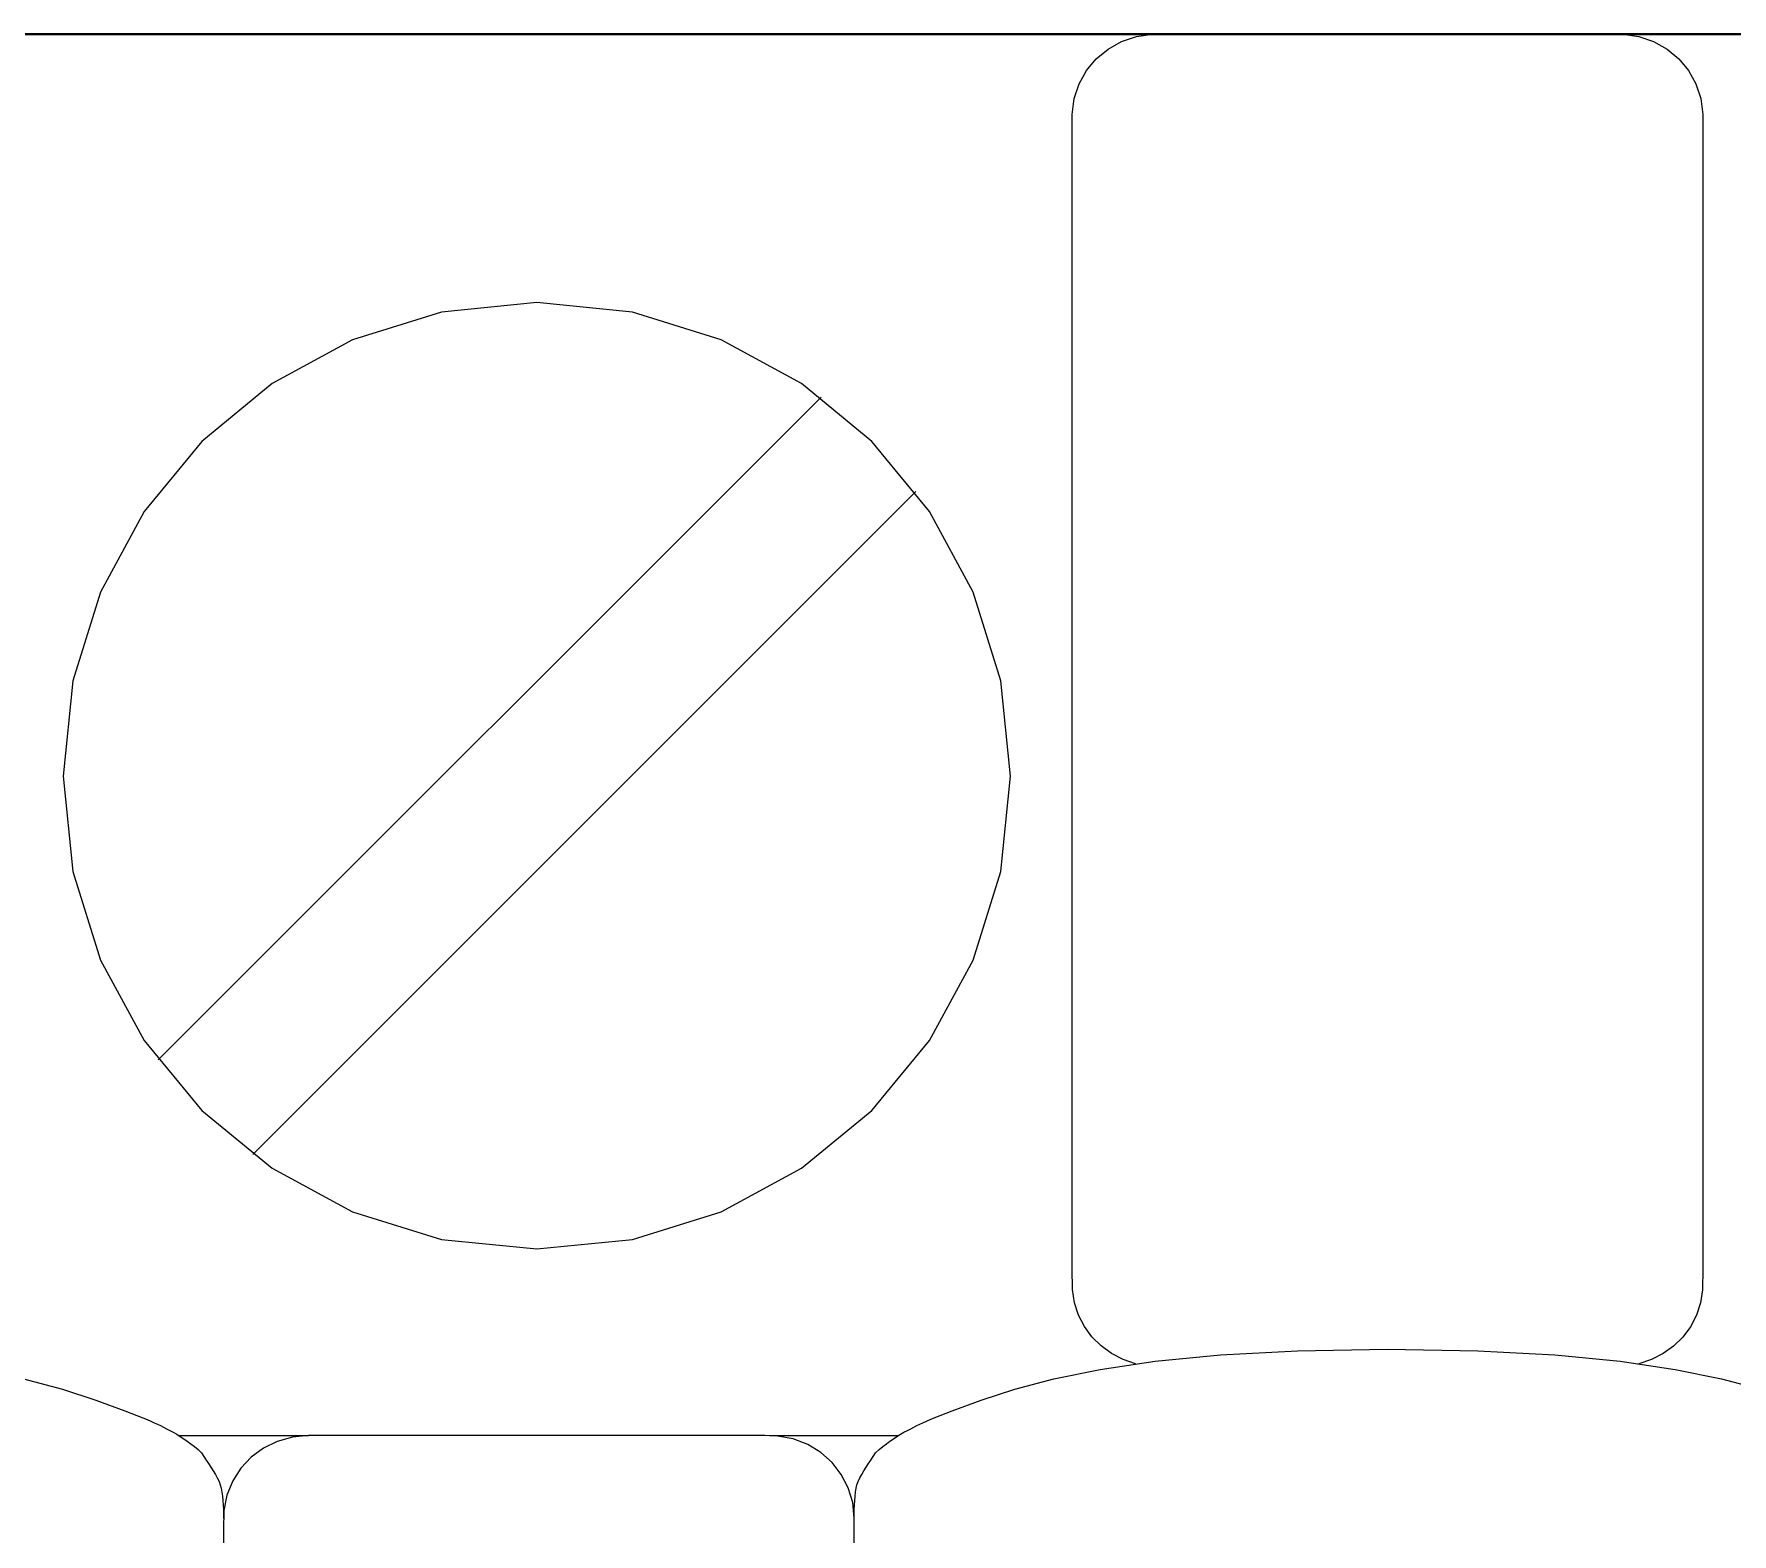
# Model space of a CAD drawing. Extents: x 1 to 47.7, y 0.2 to 35.
# Drawn here: x 33.393 to 33.993, y 9.655 to 10.185 of the extents above; entities that cross this region are included whole.
import ezdxf

# ---------------------------------------------------------------- set-up
doc = ezdxf.new("R2010")
doc.units = 0
doc.header["$MEASUREMENT"] = 0
for name, color, linetype in [('7_1__EMPTY_IO_BOARD_POSITI', 7, 'CONTINUOUS'), ('7_2___8__INDEPENDENT_INPUT', 7, 'CONTINUOUS'), ('7_3___8__OPTOISO_INDEPENDE', 7, 'CONTINUOUS'), ('7_4___24__OPTOISO_INDEPEND', 7, 'CONTINUOUS'), ('7_5___8__INDEPENDENT_INPUT', 7, 'CONTINUOUS'), ('7_6____8__INDEPENDENT_INPU', 7, 'CONTINUOUS'), ('7_7____8__OPTOISO_INDEPEND', 7, 'CONTINUOUS'), ('7_8____8__OPTOISO_INDEPEND', 7, 'CONTINUOUS')]:
    doc.layers.add(name, color=color, linetype=linetype)

msp = doc.modelspace()

# ---------------------------------------------------------------- linework, layer by layer
at = {"layer": '7_1__EMPTY_IO_BOARD_POSITI'}
msp.add_lwpolyline([(33.33691, 10.18502), (33.52522, 10.18502), (33.71931, 10.18502), (33.91796, 10.18502), (34.11994, 10.18502), (34.52898, 10.18502), (34.93662, 10.18502)], dxfattribs=at)
at = {"layer": '7_2___8__INDEPENDENT_INPUT'}
for points in [[(34.7531, 10.18526), (34.46184, 10.18526), (34.17058, 10.18526), (33.88288, 10.18526), (33.74148, 10.18526), (33.6023, 10.18526), (33.4658, 10.18526), (33.33241, 10.18526)], [(33.78193, 9.71527), (33.77749, 9.71676), (33.7734, 9.71888), (33.76972, 9.72157), (33.7665, 9.72476), (33.76382, 9.7284), (33.76173, 9.73243), (33.7603, 9.7368), (33.75958, 9.74144), (33.75951, 9.74893), (33.75951, 9.78117), (33.75951, 9.83526), (33.75951, 9.90293), (33.75951, 9.97591), (33.75951, 10.04594), (33.75951, 10.10476), (33.75951, 10.14408), (33.75952, 10.15683), (33.76022, 10.16239), (33.76194, 10.16758), (33.76458, 10.17229), (33.76802, 10.17643), (33.77218, 10.17989), (33.77693, 10.18257), (33.78219, 10.18438), (33.78784, 10.18521), (33.79282, 10.18526), (33.80698, 10.18526), (33.8293, 10.18526), (33.85652, 10.18526), (33.88536, 10.18526), (33.91258, 10.18526), (33.9349, 10.18526), (33.94906, 10.18526), (33.95404, 10.18521), (33.95969, 10.18438), (33.96494, 10.18257), (33.9697, 10.17989), (33.97385, 10.17643), (33.97729, 10.17229), (33.97992, 10.16758), (33.98164, 10.16239), (33.98234, 10.15683), (33.98236, 10.14408), (33.98236, 10.10476), (33.98236, 10.04594), (33.98236, 9.97591), (33.98236, 9.90293), (33.98236, 9.83526), (33.98236, 9.78117), (33.98236, 9.74893), (33.98228, 9.74143), (33.98156, 9.73676), (33.9801, 9.73238), (33.97799, 9.72834), (33.97528, 9.7247), (33.97203, 9.72151), (33.96831, 9.71884), (33.96418, 9.71673), (33.9597, 9.71527)], [(33.43656, 9.82265), (33.67083, 10.05692)], [(33.46999, 9.78923), (33.70425, 10.0235)], [(33.68251, 9.6606), (33.68252, 9.6621), (33.68254, 9.66367), (33.68259, 9.66527), (33.68267, 9.66687), (33.68279, 9.66843), (33.68296, 9.66991), (33.68319, 9.67128), (33.68348, 9.67251), (33.6839, 9.67365), (33.68449, 9.67489), (33.68518, 9.67615), (33.68594, 9.67742), (33.68675, 9.67869), (33.68758, 9.67996), (33.68843, 9.68122), (33.68925, 9.68248), (33.69005, 9.68373), (33.69127, 9.68489), (33.69259, 9.68595), (33.69387, 9.68695), (33.69513, 9.68787), (33.69637, 9.68874), (33.6976, 9.68955), (33.69883, 9.69031), (33.70006, 9.69101), (33.7013, 9.69168), (33.70247, 9.69229), (33.70356, 9.69286), (33.70461, 9.69338), (33.70568, 9.69389), (33.70679, 9.6944), (33.70799, 9.69493), (33.70931, 9.69549), (33.71081, 9.69611), (33.71713, 9.69859), (33.72741, 9.7024), (33.7392, 9.70622), (33.75302, 9.70989), (33.76939, 9.71324), (33.78885, 9.71613), (33.81192, 9.71839), (33.83913, 9.71986), (33.87099, 9.72038), (33.90285, 9.71986), (33.93005, 9.71839), (33.95311, 9.71613), (33.97257, 9.71324), (33.98895, 9.70989), (34.00276, 9.70622)], [(33.38894, 9.70989), (33.40276, 9.70622), (33.41454, 9.7024), (33.42482, 9.69859), (33.43114, 9.69611), (33.43264, 9.69549), (33.43397, 9.69493), (33.43517, 9.6944), (33.43628, 9.69389), (33.43734, 9.69338), (33.4384, 9.69286), (33.43949, 9.69229), (33.44066, 9.69168), (33.4419, 9.69101), (33.44313, 9.69031), (33.44436, 9.68955), (33.44559, 9.68874), (33.44683, 9.68787), (33.44809, 9.68695), (33.44937, 9.68595), (33.45068, 9.68489), (33.45191, 9.68373), (33.4527, 9.68248), (33.45353, 9.68122), (33.45437, 9.67996), (33.45521, 9.67869), (33.45601, 9.67742), (33.45677, 9.67615), (33.45746, 9.67489), (33.45806, 9.67365), (33.45848, 9.67251), (33.45879, 9.67128), (33.45904, 9.66991), (33.45925, 9.66843), (33.45941, 9.66687), (33.45953, 9.66527), (33.4596, 9.66367), (33.45965, 9.6621), (33.45966, 9.6606)], [(33.44412, 9.68984), (33.48966, 9.68984)], [(33.68251, 9.6449), (33.68251, 9.6606), (33.68197, 9.66616), (33.68041, 9.67137), (33.67794, 9.67612), (33.67466, 9.68033), (33.67067, 9.68389), (33.66606, 9.6867), (33.66094, 9.68867), (33.65541, 9.68971), (33.6509, 9.68984), (33.6391, 9.68984), (33.61854, 9.68984), (33.59242, 9.68984), (33.56392, 9.68984), (33.5362, 9.68984), (33.51247, 9.68984), (33.4959, 9.68984), (33.48966, 9.68984), (33.48397, 9.68931), (33.47863, 9.6878), (33.47375, 9.68539), (33.46943, 9.68219), (33.46578, 9.6783), (33.46289, 9.67381), (33.46086, 9.66881), (33.4598, 9.66342), (33.45966, 9.65651), (33.45966, 9.62678)], [(33.65252, 9.68984), (33.69807, 9.68984)]]:
    msp.add_lwpolyline(points, dxfattribs=at)
msp.add_lwpolyline([(33.40298, 9.92289), (33.40638, 9.8892), (33.41614, 9.85784), (33.43157, 9.82946), (33.45201, 9.80473), (33.47678, 9.78434), (33.50522, 9.76894), (33.53666, 9.75921), (33.57041, 9.75581), (33.60411, 9.75921), (33.6355, 9.76894), (33.66391, 9.78434), (33.68867, 9.80473), (33.7091, 9.82946), (33.72452, 9.85784), (33.73427, 9.8892), (33.73767, 9.92289), (33.73427, 9.95659), (33.72452, 9.98801), (33.7091, 10.01645), (33.68867, 10.04124), (33.66391, 10.0617), (33.6355, 10.07716), (33.60411, 10.08693), (33.57041, 10.09034), (33.53666, 10.08693), (33.50522, 10.07716), (33.47678, 10.0617), (33.45201, 10.04124), (33.43157, 10.01645), (33.41614, 9.98801), (33.40638, 9.95659)], close=True, dxfattribs=at)
at = {"layer": '7_3___8__OPTOISO_INDEPENDE'}
for points in [[(34.7531, 10.18526), (34.46184, 10.18526), (34.17058, 10.18526), (33.88288, 10.18526), (33.74148, 10.18526), (33.6023, 10.18526), (33.4658, 10.18526), (33.33241, 10.18526)], [(33.78193, 9.71527), (33.77749, 9.71676), (33.7734, 9.71888), (33.76972, 9.72157), (33.7665, 9.72476), (33.76382, 9.7284), (33.76173, 9.73243), (33.7603, 9.7368), (33.75958, 9.74144), (33.75951, 9.74893), (33.75951, 9.78117), (33.75951, 9.83526), (33.75951, 9.90293), (33.75951, 9.97591), (33.75951, 10.04594), (33.75951, 10.10476), (33.75951, 10.14408), (33.75952, 10.15683), (33.76022, 10.16239), (33.76194, 10.16758), (33.76458, 10.17229), (33.76802, 10.17643), (33.77218, 10.17989), (33.77693, 10.18257), (33.78219, 10.18438), (33.78784, 10.18521), (33.79282, 10.18526), (33.80698, 10.18526), (33.8293, 10.18526), (33.85652, 10.18526), (33.88536, 10.18526), (33.91258, 10.18526), (33.9349, 10.18526), (33.94906, 10.18526), (33.95404, 10.18521), (33.95969, 10.18438), (33.96494, 10.18257), (33.9697, 10.17989), (33.97385, 10.17643), (33.97729, 10.17229), (33.97992, 10.16758), (33.98164, 10.16239), (33.98234, 10.15683), (33.98236, 10.14408), (33.98236, 10.10476), (33.98236, 10.04594), (33.98236, 9.97591), (33.98236, 9.90293), (33.98236, 9.83526), (33.98236, 9.78117), (33.98236, 9.74893), (33.98228, 9.74143), (33.98156, 9.73676), (33.9801, 9.73238), (33.97799, 9.72834), (33.97528, 9.7247), (33.97203, 9.72151), (33.96831, 9.71884), (33.96418, 9.71673), (33.9597, 9.71527)], [(33.43656, 9.82265), (33.67083, 10.05692)], [(33.46999, 9.78923), (33.70425, 10.0235)], [(33.68251, 9.6606), (33.68252, 9.6621), (33.68254, 9.66367), (33.68259, 9.66527), (33.68267, 9.66687), (33.68279, 9.66843), (33.68296, 9.66991), (33.68319, 9.67128), (33.68348, 9.67251), (33.6839, 9.67365), (33.68449, 9.67489), (33.68518, 9.67615), (33.68594, 9.67742), (33.68675, 9.67869), (33.68758, 9.67996), (33.68843, 9.68122), (33.68925, 9.68248), (33.69005, 9.68373), (33.69127, 9.68489), (33.69259, 9.68595), (33.69387, 9.68695), (33.69513, 9.68787), (33.69637, 9.68874), (33.6976, 9.68955), (33.69883, 9.69031), (33.70006, 9.69101), (33.7013, 9.69168), (33.70247, 9.69229), (33.70356, 9.69286), (33.70461, 9.69338), (33.70568, 9.69389), (33.70679, 9.6944), (33.70799, 9.69493), (33.70931, 9.69549), (33.71081, 9.69611), (33.71713, 9.69859), (33.72741, 9.7024), (33.7392, 9.70622), (33.75302, 9.70989), (33.76939, 9.71324), (33.78885, 9.71613), (33.81192, 9.71839), (33.83913, 9.71986), (33.87099, 9.72038), (33.90285, 9.71986), (33.93005, 9.71839), (33.95311, 9.71613), (33.97257, 9.71324), (33.98895, 9.70989), (34.00276, 9.70622)], [(33.38894, 9.70989), (33.40276, 9.70622), (33.41454, 9.7024), (33.42482, 9.69859), (33.43114, 9.69611), (33.43264, 9.69549), (33.43397, 9.69493), (33.43517, 9.6944), (33.43628, 9.69389), (33.43734, 9.69338), (33.4384, 9.69286), (33.43949, 9.69229), (33.44066, 9.69168), (33.4419, 9.69101), (33.44313, 9.69031), (33.44436, 9.68955), (33.44559, 9.68874), (33.44683, 9.68787), (33.44809, 9.68695), (33.44937, 9.68595), (33.45068, 9.68489), (33.45191, 9.68373), (33.4527, 9.68248), (33.45353, 9.68122), (33.45437, 9.67996), (33.45521, 9.67869), (33.45601, 9.67742), (33.45677, 9.67615), (33.45746, 9.67489), (33.45806, 9.67365), (33.45848, 9.67251), (33.45879, 9.67128), (33.45904, 9.66991), (33.45925, 9.66843), (33.45941, 9.66687), (33.45953, 9.66527), (33.4596, 9.66367), (33.45965, 9.6621), (33.45966, 9.6606)], [(33.44412, 9.68984), (33.48966, 9.68984)], [(33.68251, 9.6449), (33.68251, 9.6606), (33.68197, 9.66616), (33.68041, 9.67137), (33.67794, 9.67612), (33.67466, 9.68033), (33.67067, 9.68389), (33.66606, 9.6867), (33.66094, 9.68867), (33.65541, 9.68971), (33.6509, 9.68984), (33.6391, 9.68984), (33.61854, 9.68984), (33.59242, 9.68984), (33.56392, 9.68984), (33.5362, 9.68984), (33.51247, 9.68984), (33.4959, 9.68984), (33.48966, 9.68984), (33.48397, 9.68931), (33.47863, 9.6878), (33.47375, 9.68539), (33.46943, 9.68219), (33.46578, 9.6783), (33.46289, 9.67381), (33.46086, 9.66881), (33.4598, 9.66342), (33.45966, 9.65651), (33.45966, 9.62678)], [(33.65252, 9.68984), (33.69807, 9.68984)]]:
    msp.add_lwpolyline(points, dxfattribs=at)
msp.add_lwpolyline([(33.40298, 9.92289), (33.40638, 9.8892), (33.41614, 9.85784), (33.43157, 9.82946), (33.45201, 9.80473), (33.47678, 9.78434), (33.50522, 9.76894), (33.53666, 9.75921), (33.57041, 9.75581), (33.60411, 9.75921), (33.6355, 9.76894), (33.66391, 9.78434), (33.68867, 9.80473), (33.7091, 9.82946), (33.72452, 9.85784), (33.73427, 9.8892), (33.73767, 9.92289), (33.73427, 9.95659), (33.72452, 9.98801), (33.7091, 10.01645), (33.68867, 10.04124), (33.66391, 10.0617), (33.6355, 10.07716), (33.60411, 10.08693), (33.57041, 10.09034), (33.53666, 10.08693), (33.50522, 10.07716), (33.47678, 10.0617), (33.45201, 10.04124), (33.43157, 10.01645), (33.41614, 9.98801), (33.40638, 9.95659)], close=True, dxfattribs=at)
at = {"layer": '7_4___24__OPTOISO_INDEPEND'}
for points in [[(34.7531, 10.18526), (34.46184, 10.18526), (34.17058, 10.18526), (33.88288, 10.18526), (33.74148, 10.18526), (33.6023, 10.18526), (33.4658, 10.18526), (33.33241, 10.18526)], [(33.78193, 9.71527), (33.77749, 9.71676), (33.7734, 9.71888), (33.76972, 9.72157), (33.7665, 9.72476), (33.76382, 9.7284), (33.76173, 9.73243), (33.7603, 9.7368), (33.75958, 9.74144), (33.75951, 9.74893), (33.75951, 9.78117), (33.75951, 9.83526), (33.75951, 9.90293), (33.75951, 9.97591), (33.75951, 10.04594), (33.75951, 10.10476), (33.75951, 10.14408), (33.75952, 10.15683), (33.76022, 10.16239), (33.76194, 10.16758), (33.76458, 10.17229), (33.76802, 10.17643), (33.77218, 10.17989), (33.77693, 10.18257), (33.78219, 10.18438), (33.78784, 10.18521), (33.79282, 10.18526), (33.80698, 10.18526), (33.8293, 10.18526), (33.85652, 10.18526), (33.88536, 10.18526), (33.91258, 10.18526), (33.9349, 10.18526), (33.94906, 10.18526), (33.95404, 10.18521), (33.95969, 10.18438), (33.96494, 10.18257), (33.9697, 10.17989), (33.97385, 10.17643), (33.97729, 10.17229), (33.97992, 10.16758), (33.98164, 10.16239), (33.98234, 10.15683), (33.98236, 10.14408), (33.98236, 10.10476), (33.98236, 10.04594), (33.98236, 9.97591), (33.98236, 9.90293), (33.98236, 9.83526), (33.98236, 9.78117), (33.98236, 9.74893), (33.98228, 9.74143), (33.98156, 9.73676), (33.9801, 9.73238), (33.97799, 9.72834), (33.97528, 9.7247), (33.97203, 9.72151), (33.96831, 9.71884), (33.96418, 9.71673), (33.9597, 9.71527)], [(33.43656, 9.82265), (33.67083, 10.05692)], [(33.46999, 9.78923), (33.70425, 10.0235)], [(33.68251, 9.6606), (33.68252, 9.6621), (33.68254, 9.66367), (33.68259, 9.66527), (33.68267, 9.66687), (33.68279, 9.66843), (33.68296, 9.66991), (33.68319, 9.67128), (33.68348, 9.67251), (33.6839, 9.67365), (33.68449, 9.67489), (33.68518, 9.67615), (33.68594, 9.67742), (33.68675, 9.67869), (33.68758, 9.67996), (33.68843, 9.68122), (33.68925, 9.68248), (33.69005, 9.68373), (33.69127, 9.68489), (33.69259, 9.68595), (33.69387, 9.68695), (33.69513, 9.68787), (33.69637, 9.68874), (33.6976, 9.68955), (33.69883, 9.69031), (33.70006, 9.69101), (33.7013, 9.69168), (33.70247, 9.69229), (33.70356, 9.69286), (33.70461, 9.69338), (33.70568, 9.69389), (33.70679, 9.6944), (33.70799, 9.69493), (33.70931, 9.69549), (33.71081, 9.69611), (33.71713, 9.69859), (33.72741, 9.7024), (33.7392, 9.70622), (33.75302, 9.70989), (33.76939, 9.71324), (33.78885, 9.71613), (33.81192, 9.71839), (33.83913, 9.71986), (33.87099, 9.72038), (33.90285, 9.71986), (33.93005, 9.71839), (33.95311, 9.71613), (33.97257, 9.71324), (33.98895, 9.70989), (34.00276, 9.70622)], [(33.38894, 9.70989), (33.40276, 9.70622), (33.41454, 9.7024), (33.42482, 9.69859), (33.43114, 9.69611), (33.43264, 9.69549), (33.43397, 9.69493), (33.43517, 9.6944), (33.43628, 9.69389), (33.43734, 9.69338), (33.4384, 9.69286), (33.43949, 9.69229), (33.44066, 9.69168), (33.4419, 9.69101), (33.44313, 9.69031), (33.44436, 9.68955), (33.44559, 9.68874), (33.44683, 9.68787), (33.44809, 9.68695), (33.44937, 9.68595), (33.45068, 9.68489), (33.45191, 9.68373), (33.4527, 9.68248), (33.45353, 9.68122), (33.45437, 9.67996), (33.45521, 9.67869), (33.45601, 9.67742), (33.45677, 9.67615), (33.45746, 9.67489), (33.45806, 9.67365), (33.45848, 9.67251), (33.45879, 9.67128), (33.45904, 9.66991), (33.45925, 9.66843), (33.45941, 9.66687), (33.45953, 9.66527), (33.4596, 9.66367), (33.45965, 9.6621), (33.45966, 9.6606)], [(33.44412, 9.68984), (33.48966, 9.68984)], [(33.68251, 9.6449), (33.68251, 9.6606), (33.68197, 9.66616), (33.68041, 9.67137), (33.67794, 9.67612), (33.67466, 9.68033), (33.67067, 9.68389), (33.66606, 9.6867), (33.66094, 9.68867), (33.65541, 9.68971), (33.6509, 9.68984), (33.6391, 9.68984), (33.61854, 9.68984), (33.59242, 9.68984), (33.56392, 9.68984), (33.5362, 9.68984), (33.51247, 9.68984), (33.4959, 9.68984), (33.48966, 9.68984), (33.48397, 9.68931), (33.47863, 9.6878), (33.47375, 9.68539), (33.46943, 9.68219), (33.46578, 9.6783), (33.46289, 9.67381), (33.46086, 9.66881), (33.4598, 9.66342), (33.45966, 9.65651), (33.45966, 9.62678)], [(33.65252, 9.68984), (33.69807, 9.68984)]]:
    msp.add_lwpolyline(points, dxfattribs=at)
msp.add_lwpolyline([(33.40298, 9.92289), (33.40638, 9.8892), (33.41614, 9.85784), (33.43157, 9.82946), (33.45201, 9.80473), (33.47678, 9.78434), (33.50522, 9.76894), (33.53666, 9.75921), (33.57041, 9.75581), (33.60411, 9.75921), (33.6355, 9.76894), (33.66391, 9.78434), (33.68867, 9.80473), (33.7091, 9.82946), (33.72452, 9.85784), (33.73427, 9.8892), (33.73767, 9.92289), (33.73427, 9.95659), (33.72452, 9.98801), (33.7091, 10.01645), (33.68867, 10.04124), (33.66391, 10.0617), (33.6355, 10.07716), (33.60411, 10.08693), (33.57041, 10.09034), (33.53666, 10.08693), (33.50522, 10.07716), (33.47678, 10.0617), (33.45201, 10.04124), (33.43157, 10.01645), (33.41614, 9.98801), (33.40638, 9.95659)], close=True, dxfattribs=at)
at = {"layer": '7_5___8__INDEPENDENT_INPUT'}
for points in [[(34.7531, 10.18526), (34.46184, 10.18526), (34.17058, 10.18526), (33.88288, 10.18526), (33.74148, 10.18526), (33.6023, 10.18526), (33.4658, 10.18526), (33.33241, 10.18526)], [(33.78193, 9.71527), (33.77749, 9.71676), (33.7734, 9.71888), (33.76972, 9.72157), (33.7665, 9.72476), (33.76382, 9.7284), (33.76173, 9.73243), (33.7603, 9.7368), (33.75958, 9.74144), (33.75951, 9.74893), (33.75951, 9.78117), (33.75951, 9.83526), (33.75951, 9.90293), (33.75951, 9.97591), (33.75951, 10.04594), (33.75951, 10.10476), (33.75951, 10.14408), (33.75952, 10.15683), (33.76022, 10.16239), (33.76194, 10.16758), (33.76458, 10.17229), (33.76802, 10.17643), (33.77218, 10.17989), (33.77693, 10.18257), (33.78219, 10.18438), (33.78784, 10.18521), (33.79282, 10.18526), (33.80698, 10.18526), (33.8293, 10.18526), (33.85652, 10.18526), (33.88536, 10.18526), (33.91258, 10.18526), (33.9349, 10.18526), (33.94906, 10.18526), (33.95404, 10.18521), (33.95969, 10.18438), (33.96494, 10.18257), (33.9697, 10.17989), (33.97385, 10.17643), (33.97729, 10.17229), (33.97992, 10.16758), (33.98164, 10.16239), (33.98234, 10.15683), (33.98236, 10.14408), (33.98236, 10.10476), (33.98236, 10.04594), (33.98236, 9.97591), (33.98236, 9.90293), (33.98236, 9.83526), (33.98236, 9.78117), (33.98236, 9.74893), (33.98228, 9.74143), (33.98156, 9.73676), (33.9801, 9.73238), (33.97799, 9.72834), (33.97528, 9.7247), (33.97203, 9.72151), (33.96831, 9.71884), (33.96418, 9.71673), (33.9597, 9.71527)], [(33.43656, 9.82265), (33.67083, 10.05692)], [(33.46999, 9.78923), (33.70425, 10.0235)], [(33.68251, 9.6606), (33.68252, 9.6621), (33.68254, 9.66367), (33.68259, 9.66527), (33.68267, 9.66687), (33.68279, 9.66843), (33.68296, 9.66991), (33.68319, 9.67128), (33.68348, 9.67251), (33.6839, 9.67365), (33.68449, 9.67489), (33.68518, 9.67615), (33.68594, 9.67742), (33.68675, 9.67869), (33.68758, 9.67996), (33.68843, 9.68122), (33.68925, 9.68248), (33.69005, 9.68373), (33.69127, 9.68489), (33.69259, 9.68595), (33.69387, 9.68695), (33.69513, 9.68787), (33.69637, 9.68874), (33.6976, 9.68955), (33.69883, 9.69031), (33.70006, 9.69101), (33.7013, 9.69168), (33.70247, 9.69229), (33.70356, 9.69286), (33.70461, 9.69338), (33.70568, 9.69389), (33.70679, 9.6944), (33.70799, 9.69493), (33.70931, 9.69549), (33.71081, 9.69611), (33.71713, 9.69859), (33.72741, 9.7024), (33.7392, 9.70622), (33.75302, 9.70989), (33.76939, 9.71324), (33.78885, 9.71613), (33.81192, 9.71839), (33.83913, 9.71986), (33.87099, 9.72038), (33.90285, 9.71986), (33.93005, 9.71839), (33.95311, 9.71613), (33.97257, 9.71324), (33.98895, 9.70989), (34.00276, 9.70622)], [(33.38894, 9.70989), (33.40276, 9.70622), (33.41454, 9.7024), (33.42482, 9.69859), (33.43114, 9.69611), (33.43264, 9.69549), (33.43397, 9.69493), (33.43517, 9.6944), (33.43628, 9.69389), (33.43734, 9.69338), (33.4384, 9.69286), (33.43949, 9.69229), (33.44066, 9.69168), (33.4419, 9.69101), (33.44313, 9.69031), (33.44436, 9.68955), (33.44559, 9.68874), (33.44683, 9.68787), (33.44809, 9.68695), (33.44937, 9.68595), (33.45068, 9.68489), (33.45191, 9.68373), (33.4527, 9.68248), (33.45353, 9.68122), (33.45437, 9.67996), (33.45521, 9.67869), (33.45601, 9.67742), (33.45677, 9.67615), (33.45746, 9.67489), (33.45806, 9.67365), (33.45848, 9.67251), (33.45879, 9.67128), (33.45904, 9.66991), (33.45925, 9.66843), (33.45941, 9.66687), (33.45953, 9.66527), (33.4596, 9.66367), (33.45965, 9.6621), (33.45966, 9.6606)], [(33.44412, 9.68984), (33.48966, 9.68984)], [(33.68251, 9.6449), (33.68251, 9.6606), (33.68197, 9.66616), (33.68041, 9.67137), (33.67794, 9.67612), (33.67466, 9.68033), (33.67067, 9.68389), (33.66606, 9.6867), (33.66094, 9.68867), (33.65541, 9.68971), (33.6509, 9.68984), (33.6391, 9.68984), (33.61854, 9.68984), (33.59242, 9.68984), (33.56392, 9.68984), (33.5362, 9.68984), (33.51247, 9.68984), (33.4959, 9.68984), (33.48966, 9.68984), (33.48397, 9.68931), (33.47863, 9.6878), (33.47375, 9.68539), (33.46943, 9.68219), (33.46578, 9.6783), (33.46289, 9.67381), (33.46086, 9.66881), (33.4598, 9.66342), (33.45966, 9.65651), (33.45966, 9.62678)], [(33.65252, 9.68984), (33.69807, 9.68984)]]:
    msp.add_lwpolyline(points, dxfattribs=at)
msp.add_lwpolyline([(33.40298, 9.92289), (33.40638, 9.8892), (33.41614, 9.85784), (33.43157, 9.82946), (33.45201, 9.80473), (33.47678, 9.78434), (33.50522, 9.76894), (33.53666, 9.75921), (33.57041, 9.75581), (33.60411, 9.75921), (33.6355, 9.76894), (33.66391, 9.78434), (33.68867, 9.80473), (33.7091, 9.82946), (33.72452, 9.85784), (33.73427, 9.8892), (33.73767, 9.92289), (33.73427, 9.95659), (33.72452, 9.98801), (33.7091, 10.01645), (33.68867, 10.04124), (33.66391, 10.0617), (33.6355, 10.07716), (33.60411, 10.08693), (33.57041, 10.09034), (33.53666, 10.08693), (33.50522, 10.07716), (33.47678, 10.0617), (33.45201, 10.04124), (33.43157, 10.01645), (33.41614, 9.98801), (33.40638, 9.95659)], close=True, dxfattribs=at)
at = {"layer": '7_6____8__INDEPENDENT_INPU'}
for points in [[(34.7531, 10.18526), (34.46184, 10.18526), (34.17058, 10.18526), (33.88288, 10.18526), (33.74148, 10.18526), (33.6023, 10.18526), (33.4658, 10.18526), (33.33241, 10.18526)], [(33.78193, 9.71527), (33.77749, 9.71676), (33.7734, 9.71888), (33.76972, 9.72157), (33.7665, 9.72476), (33.76382, 9.7284), (33.76173, 9.73243), (33.7603, 9.7368), (33.75958, 9.74144), (33.75951, 9.74893), (33.75951, 9.78117), (33.75951, 9.83526), (33.75951, 9.90293), (33.75951, 9.97591), (33.75951, 10.04594), (33.75951, 10.10476), (33.75951, 10.14408), (33.75952, 10.15683), (33.76022, 10.16239), (33.76194, 10.16758), (33.76458, 10.17229), (33.76802, 10.17643), (33.77218, 10.17989), (33.77693, 10.18257), (33.78219, 10.18438), (33.78784, 10.18521), (33.79282, 10.18526), (33.80698, 10.18526), (33.8293, 10.18526), (33.85652, 10.18526), (33.88536, 10.18526), (33.91258, 10.18526), (33.9349, 10.18526), (33.94906, 10.18526), (33.95404, 10.18521), (33.95969, 10.18438), (33.96494, 10.18257), (33.9697, 10.17989), (33.97385, 10.17643), (33.97729, 10.17229), (33.97992, 10.16758), (33.98164, 10.16239), (33.98234, 10.15683), (33.98236, 10.14408), (33.98236, 10.10476), (33.98236, 10.04594), (33.98236, 9.97591), (33.98236, 9.90293), (33.98236, 9.83526), (33.98236, 9.78117), (33.98236, 9.74893), (33.98228, 9.74143), (33.98156, 9.73676), (33.9801, 9.73238), (33.97799, 9.72834), (33.97528, 9.7247), (33.97203, 9.72151), (33.96831, 9.71884), (33.96418, 9.71673), (33.9597, 9.71527)], [(33.43656, 9.82265), (33.67083, 10.05692)], [(33.46999, 9.78923), (33.70425, 10.0235)], [(33.68251, 9.6606), (33.68252, 9.6621), (33.68254, 9.66367), (33.68259, 9.66527), (33.68267, 9.66687), (33.68279, 9.66843), (33.68296, 9.66991), (33.68319, 9.67128), (33.68348, 9.67251), (33.6839, 9.67365), (33.68449, 9.67489), (33.68518, 9.67615), (33.68594, 9.67742), (33.68675, 9.67869), (33.68758, 9.67996), (33.68843, 9.68122), (33.68925, 9.68248), (33.69005, 9.68373), (33.69127, 9.68489), (33.69259, 9.68595), (33.69387, 9.68695), (33.69513, 9.68787), (33.69637, 9.68874), (33.6976, 9.68955), (33.69883, 9.69031), (33.70006, 9.69101), (33.7013, 9.69168), (33.70247, 9.69229), (33.70356, 9.69286), (33.70461, 9.69338), (33.70568, 9.69389), (33.70679, 9.6944), (33.70799, 9.69493), (33.70931, 9.69549), (33.71081, 9.69611), (33.71713, 9.69859), (33.72741, 9.7024), (33.7392, 9.70622), (33.75302, 9.70989), (33.76939, 9.71324), (33.78885, 9.71613), (33.81192, 9.71839), (33.83913, 9.71986), (33.87099, 9.72038), (33.90285, 9.71986), (33.93005, 9.71839), (33.95311, 9.71613), (33.97257, 9.71324), (33.98895, 9.70989), (34.00276, 9.70622)], [(33.38894, 9.70989), (33.40276, 9.70622), (33.41454, 9.7024), (33.42482, 9.69859), (33.43114, 9.69611), (33.43264, 9.69549), (33.43397, 9.69493), (33.43517, 9.6944), (33.43628, 9.69389), (33.43734, 9.69338), (33.4384, 9.69286), (33.43949, 9.69229), (33.44066, 9.69168), (33.4419, 9.69101), (33.44313, 9.69031), (33.44436, 9.68955), (33.44559, 9.68874), (33.44683, 9.68787), (33.44809, 9.68695), (33.44937, 9.68595), (33.45068, 9.68489), (33.45191, 9.68373), (33.4527, 9.68248), (33.45353, 9.68122), (33.45437, 9.67996), (33.45521, 9.67869), (33.45601, 9.67742), (33.45677, 9.67615), (33.45746, 9.67489), (33.45806, 9.67365), (33.45848, 9.67251), (33.45879, 9.67128), (33.45904, 9.66991), (33.45925, 9.66843), (33.45941, 9.66687), (33.45953, 9.66527), (33.4596, 9.66367), (33.45965, 9.6621), (33.45966, 9.6606)], [(33.44412, 9.68984), (33.48966, 9.68984)], [(33.68251, 9.6449), (33.68251, 9.6606), (33.68197, 9.66616), (33.68041, 9.67137), (33.67794, 9.67612), (33.67466, 9.68033), (33.67067, 9.68389), (33.66606, 9.6867), (33.66094, 9.68867), (33.65541, 9.68971), (33.6509, 9.68984), (33.6391, 9.68984), (33.61854, 9.68984), (33.59242, 9.68984), (33.56392, 9.68984), (33.5362, 9.68984), (33.51247, 9.68984), (33.4959, 9.68984), (33.48966, 9.68984), (33.48397, 9.68931), (33.47863, 9.6878), (33.47375, 9.68539), (33.46943, 9.68219), (33.46578, 9.6783), (33.46289, 9.67381), (33.46086, 9.66881), (33.4598, 9.66342), (33.45966, 9.65651), (33.45966, 9.62678)], [(33.65252, 9.68984), (33.69807, 9.68984)]]:
    msp.add_lwpolyline(points, dxfattribs=at)
msp.add_lwpolyline([(33.40298, 9.92289), (33.40638, 9.8892), (33.41614, 9.85784), (33.43157, 9.82946), (33.45201, 9.80473), (33.47678, 9.78434), (33.50522, 9.76894), (33.53666, 9.75921), (33.57041, 9.75581), (33.60411, 9.75921), (33.6355, 9.76894), (33.66391, 9.78434), (33.68867, 9.80473), (33.7091, 9.82946), (33.72452, 9.85784), (33.73427, 9.8892), (33.73767, 9.92289), (33.73427, 9.95659), (33.72452, 9.98801), (33.7091, 10.01645), (33.68867, 10.04124), (33.66391, 10.0617), (33.6355, 10.07716), (33.60411, 10.08693), (33.57041, 10.09034), (33.53666, 10.08693), (33.50522, 10.07716), (33.47678, 10.0617), (33.45201, 10.04124), (33.43157, 10.01645), (33.41614, 9.98801), (33.40638, 9.95659)], close=True, dxfattribs=at)
at = {"layer": '7_7____8__OPTOISO_INDEPEND'}
for points in [[(34.7531, 10.18526), (34.46184, 10.18526), (34.17058, 10.18526), (33.88288, 10.18526), (33.74148, 10.18526), (33.6023, 10.18526), (33.4658, 10.18526), (33.33241, 10.18526)], [(33.78193, 9.71527), (33.77749, 9.71676), (33.7734, 9.71888), (33.76972, 9.72157), (33.7665, 9.72476), (33.76382, 9.7284), (33.76173, 9.73243), (33.7603, 9.7368), (33.75958, 9.74144), (33.75951, 9.74893), (33.75951, 9.78117), (33.75951, 9.83526), (33.75951, 9.90293), (33.75951, 9.97591), (33.75951, 10.04594), (33.75951, 10.10476), (33.75951, 10.14408), (33.75952, 10.15683), (33.76022, 10.16239), (33.76194, 10.16758), (33.76458, 10.17229), (33.76802, 10.17643), (33.77218, 10.17989), (33.77693, 10.18257), (33.78219, 10.18438), (33.78784, 10.18521), (33.79282, 10.18526), (33.80698, 10.18526), (33.8293, 10.18526), (33.85652, 10.18526), (33.88536, 10.18526), (33.91258, 10.18526), (33.9349, 10.18526), (33.94906, 10.18526), (33.95404, 10.18521), (33.95969, 10.18438), (33.96494, 10.18257), (33.9697, 10.17989), (33.97385, 10.17643), (33.97729, 10.17229), (33.97992, 10.16758), (33.98164, 10.16239), (33.98234, 10.15683), (33.98236, 10.14408), (33.98236, 10.10476), (33.98236, 10.04594), (33.98236, 9.97591), (33.98236, 9.90293), (33.98236, 9.83526), (33.98236, 9.78117), (33.98236, 9.74893), (33.98228, 9.74143), (33.98156, 9.73676), (33.9801, 9.73238), (33.97799, 9.72834), (33.97528, 9.7247), (33.97203, 9.72151), (33.96831, 9.71884), (33.96418, 9.71673), (33.9597, 9.71527)], [(33.43656, 9.82265), (33.67083, 10.05692)], [(33.46999, 9.78923), (33.70425, 10.0235)], [(33.68251, 9.6606), (33.68252, 9.6621), (33.68254, 9.66367), (33.68259, 9.66527), (33.68267, 9.66687), (33.68279, 9.66843), (33.68296, 9.66991), (33.68319, 9.67128), (33.68348, 9.67251), (33.6839, 9.67365), (33.68449, 9.67489), (33.68518, 9.67615), (33.68594, 9.67742), (33.68675, 9.67869), (33.68758, 9.67996), (33.68843, 9.68122), (33.68925, 9.68248), (33.69005, 9.68373), (33.69127, 9.68489), (33.69259, 9.68595), (33.69387, 9.68695), (33.69513, 9.68787), (33.69637, 9.68874), (33.6976, 9.68955), (33.69883, 9.69031), (33.70006, 9.69101), (33.7013, 9.69168), (33.70247, 9.69229), (33.70356, 9.69286), (33.70461, 9.69338), (33.70568, 9.69389), (33.70679, 9.6944), (33.70799, 9.69493), (33.70931, 9.69549), (33.71081, 9.69611), (33.71713, 9.69859), (33.72741, 9.7024), (33.7392, 9.70622), (33.75302, 9.70989), (33.76939, 9.71324), (33.78885, 9.71613), (33.81192, 9.71839), (33.83913, 9.71986), (33.87099, 9.72038), (33.90285, 9.71986), (33.93005, 9.71839), (33.95311, 9.71613), (33.97257, 9.71324), (33.98895, 9.70989), (34.00276, 9.70622)], [(33.38894, 9.70989), (33.40276, 9.70622), (33.41454, 9.7024), (33.42482, 9.69859), (33.43114, 9.69611), (33.43264, 9.69549), (33.43397, 9.69493), (33.43517, 9.6944), (33.43628, 9.69389), (33.43734, 9.69338), (33.4384, 9.69286), (33.43949, 9.69229), (33.44066, 9.69168), (33.4419, 9.69101), (33.44313, 9.69031), (33.44436, 9.68955), (33.44559, 9.68874), (33.44683, 9.68787), (33.44809, 9.68695), (33.44937, 9.68595), (33.45068, 9.68489), (33.45191, 9.68373), (33.4527, 9.68248), (33.45353, 9.68122), (33.45437, 9.67996), (33.45521, 9.67869), (33.45601, 9.67742), (33.45677, 9.67615), (33.45746, 9.67489), (33.45806, 9.67365), (33.45848, 9.67251), (33.45879, 9.67128), (33.45904, 9.66991), (33.45925, 9.66843), (33.45941, 9.66687), (33.45953, 9.66527), (33.4596, 9.66367), (33.45965, 9.6621), (33.45966, 9.6606)], [(33.44412, 9.68984), (33.48966, 9.68984)], [(33.68251, 9.6449), (33.68251, 9.6606), (33.68197, 9.66616), (33.68041, 9.67137), (33.67794, 9.67612), (33.67466, 9.68033), (33.67067, 9.68389), (33.66606, 9.6867), (33.66094, 9.68867), (33.65541, 9.68971), (33.6509, 9.68984), (33.6391, 9.68984), (33.61854, 9.68984), (33.59242, 9.68984), (33.56392, 9.68984), (33.5362, 9.68984), (33.51247, 9.68984), (33.4959, 9.68984), (33.48966, 9.68984), (33.48397, 9.68931), (33.47863, 9.6878), (33.47375, 9.68539), (33.46943, 9.68219), (33.46578, 9.6783), (33.46289, 9.67381), (33.46086, 9.66881), (33.4598, 9.66342), (33.45966, 9.65651), (33.45966, 9.62678)], [(33.65252, 9.68984), (33.69807, 9.68984)]]:
    msp.add_lwpolyline(points, dxfattribs=at)
msp.add_lwpolyline([(33.40298, 9.92289), (33.40638, 9.8892), (33.41614, 9.85784), (33.43157, 9.82946), (33.45201, 9.80473), (33.47678, 9.78434), (33.50522, 9.76894), (33.53666, 9.75921), (33.57041, 9.75581), (33.60411, 9.75921), (33.6355, 9.76894), (33.66391, 9.78434), (33.68867, 9.80473), (33.7091, 9.82946), (33.72452, 9.85784), (33.73427, 9.8892), (33.73767, 9.92289), (33.73427, 9.95659), (33.72452, 9.98801), (33.7091, 10.01645), (33.68867, 10.04124), (33.66391, 10.0617), (33.6355, 10.07716), (33.60411, 10.08693), (33.57041, 10.09034), (33.53666, 10.08693), (33.50522, 10.07716), (33.47678, 10.0617), (33.45201, 10.04124), (33.43157, 10.01645), (33.41614, 9.98801), (33.40638, 9.95659)], close=True, dxfattribs=at)
at = {"layer": '7_8____8__OPTOISO_INDEPEND'}
for points in [[(34.7531, 10.18526), (34.46184, 10.18526), (34.17058, 10.18526), (33.88288, 10.18526), (33.74148, 10.18526), (33.6023, 10.18526), (33.4658, 10.18526), (33.33241, 10.18526)], [(33.78193, 9.71527), (33.77749, 9.71676), (33.7734, 9.71888), (33.76972, 9.72157), (33.7665, 9.72476), (33.76382, 9.7284), (33.76173, 9.73243), (33.7603, 9.7368), (33.75958, 9.74144), (33.75951, 9.74893), (33.75951, 9.78117), (33.75951, 9.83526), (33.75951, 9.90293), (33.75951, 9.97591), (33.75951, 10.04594), (33.75951, 10.10476), (33.75951, 10.14408), (33.75952, 10.15683), (33.76022, 10.16239), (33.76194, 10.16758), (33.76458, 10.17229), (33.76802, 10.17643), (33.77218, 10.17989), (33.77693, 10.18257), (33.78219, 10.18438), (33.78784, 10.18521), (33.79282, 10.18526), (33.80698, 10.18526), (33.8293, 10.18526), (33.85652, 10.18526), (33.88536, 10.18526), (33.91258, 10.18526), (33.9349, 10.18526), (33.94906, 10.18526), (33.95404, 10.18521), (33.95969, 10.18438), (33.96494, 10.18257), (33.9697, 10.17989), (33.97385, 10.17643), (33.97729, 10.17229), (33.97992, 10.16758), (33.98164, 10.16239), (33.98234, 10.15683), (33.98236, 10.14408), (33.98236, 10.10476), (33.98236, 10.04594), (33.98236, 9.97591), (33.98236, 9.90293), (33.98236, 9.83526), (33.98236, 9.78117), (33.98236, 9.74893), (33.98228, 9.74143), (33.98156, 9.73676), (33.9801, 9.73238), (33.97799, 9.72834), (33.97528, 9.7247), (33.97203, 9.72151), (33.96831, 9.71884), (33.96418, 9.71673), (33.9597, 9.71527)], [(33.43656, 9.82265), (33.67083, 10.05692)], [(33.46999, 9.78923), (33.70425, 10.0235)], [(33.68251, 9.6606), (33.68252, 9.6621), (33.68254, 9.66367), (33.68259, 9.66527), (33.68267, 9.66687), (33.68279, 9.66843), (33.68296, 9.66991), (33.68319, 9.67128), (33.68348, 9.67251), (33.6839, 9.67365), (33.68449, 9.67489), (33.68518, 9.67615), (33.68594, 9.67742), (33.68675, 9.67869), (33.68758, 9.67996), (33.68843, 9.68122), (33.68925, 9.68248), (33.69005, 9.68373), (33.69127, 9.68489), (33.69259, 9.68595), (33.69387, 9.68695), (33.69513, 9.68787), (33.69637, 9.68874), (33.6976, 9.68955), (33.69883, 9.69031), (33.70006, 9.69101), (33.7013, 9.69168), (33.70247, 9.69229), (33.70356, 9.69286), (33.70461, 9.69338), (33.70568, 9.69389), (33.70679, 9.6944), (33.70799, 9.69493), (33.70931, 9.69549), (33.71081, 9.69611), (33.71713, 9.69859), (33.72741, 9.7024), (33.7392, 9.70622), (33.75302, 9.70989), (33.76939, 9.71324), (33.78885, 9.71613), (33.81192, 9.71839), (33.83913, 9.71986), (33.87099, 9.72038), (33.90285, 9.71986), (33.93005, 9.71839), (33.95311, 9.71613), (33.97257, 9.71324), (33.98895, 9.70989), (34.00276, 9.70622)], [(33.38894, 9.70989), (33.40276, 9.70622), (33.41454, 9.7024), (33.42482, 9.69859), (33.43114, 9.69611), (33.43264, 9.69549), (33.43397, 9.69493), (33.43517, 9.6944), (33.43628, 9.69389), (33.43734, 9.69338), (33.4384, 9.69286), (33.43949, 9.69229), (33.44066, 9.69168), (33.4419, 9.69101), (33.44313, 9.69031), (33.44436, 9.68955), (33.44559, 9.68874), (33.44683, 9.68787), (33.44809, 9.68695), (33.44937, 9.68595), (33.45068, 9.68489), (33.45191, 9.68373), (33.4527, 9.68248), (33.45353, 9.68122), (33.45437, 9.67996), (33.45521, 9.67869), (33.45601, 9.67742), (33.45677, 9.67615), (33.45746, 9.67489), (33.45806, 9.67365), (33.45848, 9.67251), (33.45879, 9.67128), (33.45904, 9.66991), (33.45925, 9.66843), (33.45941, 9.66687), (33.45953, 9.66527), (33.4596, 9.66367), (33.45965, 9.6621), (33.45966, 9.6606)], [(33.44412, 9.68984), (33.48966, 9.68984)], [(33.68251, 9.6449), (33.68251, 9.6606), (33.68197, 9.66616), (33.68041, 9.67137), (33.67794, 9.67612), (33.67466, 9.68033), (33.67067, 9.68389), (33.66606, 9.6867), (33.66094, 9.68867), (33.65541, 9.68971), (33.6509, 9.68984), (33.6391, 9.68984), (33.61854, 9.68984), (33.59242, 9.68984), (33.56392, 9.68984), (33.5362, 9.68984), (33.51247, 9.68984), (33.4959, 9.68984), (33.48966, 9.68984), (33.48397, 9.68931), (33.47863, 9.6878), (33.47375, 9.68539), (33.46943, 9.68219), (33.46578, 9.6783), (33.46289, 9.67381), (33.46086, 9.66881), (33.4598, 9.66342), (33.45966, 9.65651), (33.45966, 9.62678)], [(33.65252, 9.68984), (33.69807, 9.68984)]]:
    msp.add_lwpolyline(points, dxfattribs=at)
msp.add_lwpolyline([(33.40298, 9.92289), (33.40638, 9.8892), (33.41614, 9.85784), (33.43157, 9.82946), (33.45201, 9.80473), (33.47678, 9.78434), (33.50522, 9.76894), (33.53666, 9.75921), (33.57041, 9.75581), (33.60411, 9.75921), (33.6355, 9.76894), (33.66391, 9.78434), (33.68867, 9.80473), (33.7091, 9.82946), (33.72452, 9.85784), (33.73427, 9.8892), (33.73767, 9.92289), (33.73427, 9.95659), (33.72452, 9.98801), (33.7091, 10.01645), (33.68867, 10.04124), (33.66391, 10.0617), (33.6355, 10.07716), (33.60411, 10.08693), (33.57041, 10.09034), (33.53666, 10.08693), (33.50522, 10.07716), (33.47678, 10.0617), (33.45201, 10.04124), (33.43157, 10.01645), (33.41614, 9.98801), (33.40638, 9.95659)], close=True, dxfattribs=at)

doc.saveas('drawing.dxf')
